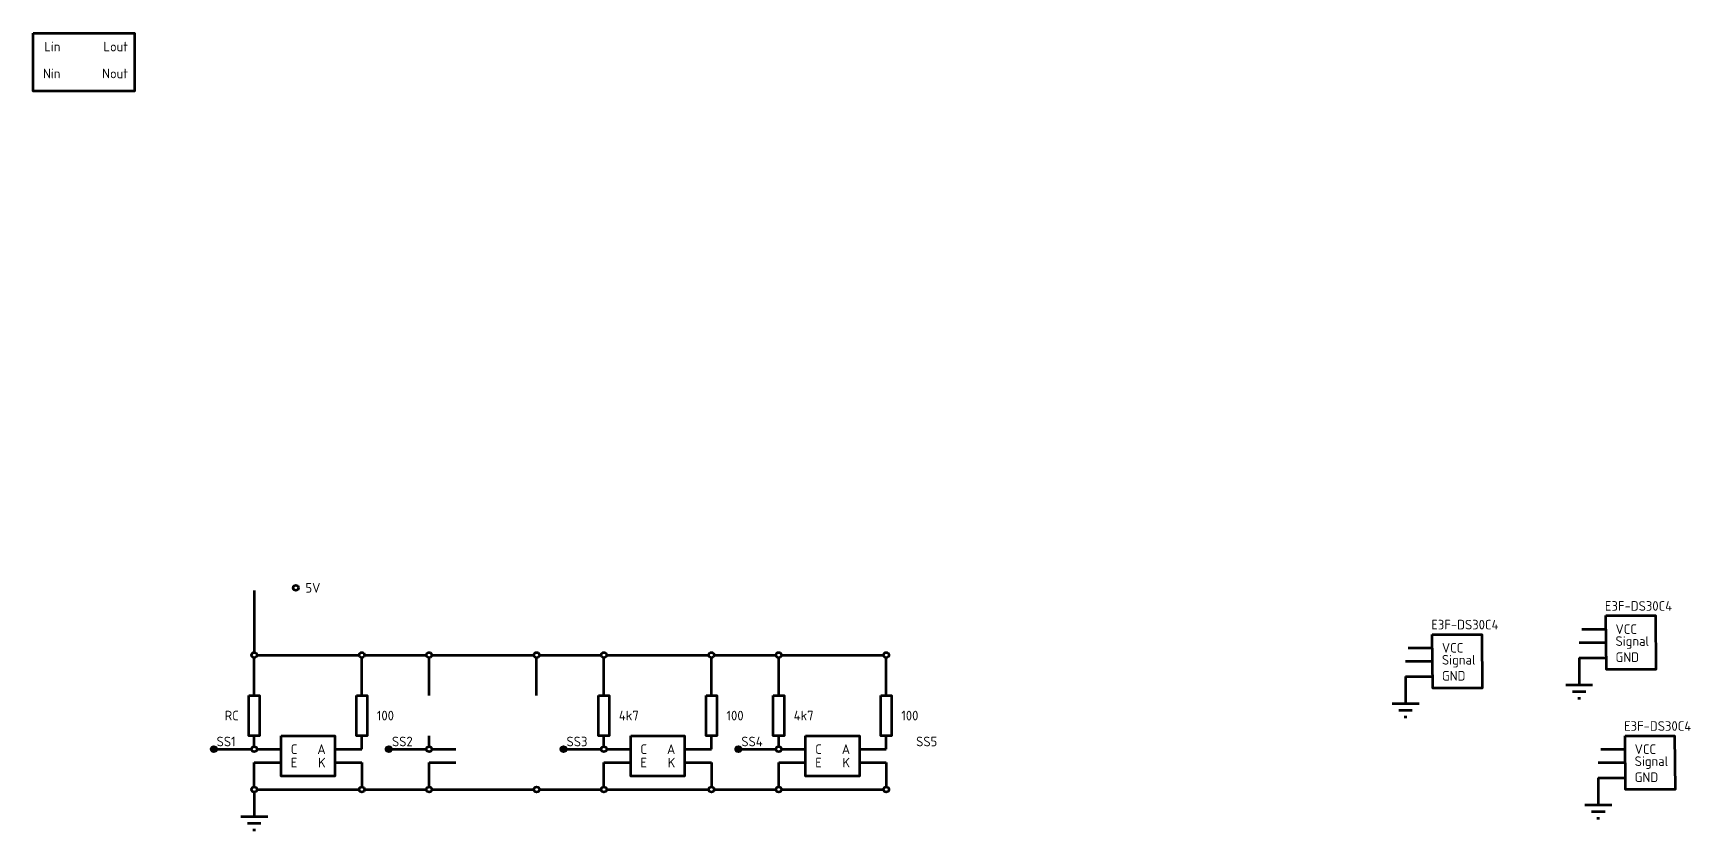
# Model space of a CAD drawing. Header units: millimetres. Extents: x -3609 to 4008, y -1340 to 6855.
# Drawn here: x 1229 to 2092, y 270 to 684 of the extents above; entities that cross this region are included whole.
import ezdxf

# ---------------------------------------------------------------- set-up
doc = ezdxf.new("R2010")
doc.units = ezdxf.units.MM
doc.header["$LTSCALE"] = 0.25
doc.layers.get('0').update_dxf_attribs({"lineweight": 70})
doc.layers.add('Text', color=2, linetype='Continuous', lineweight=35)
doc.styles.add('TCVN', font='')
doc.styles.get('TCVN').set_extended_font_data('TCVN 7284')

msp = doc.modelspace()

# ---------------------------------------------------------------- hatches: boundary and pattern name
h = msp.add_hatch(color=256)
h.dxf.hatch_style = 1
h.paths.add_polyline_path([(1324.72, 311.72, 1), (1321.92, 311.72, 1)])
h = msp.add_hatch(color=256)
h.dxf.hatch_style = 1
h.paths.add_polyline_path([(1415.72, 311.72, 1), (1412.92, 311.72, 1)])
h = msp.add_hatch(color=256)
h.dxf.hatch_style = 1
h.paths.add_polyline_path([(1506.72, 311.72, 1), (1503.92, 311.72, 1)])
h = msp.add_hatch(color=256)
h.dxf.hatch_style = 1
h.paths.add_polyline_path([(1597.72, 311.72, 1), (1594.92, 311.72, 1)])

# ---------------------------------------------------------------- linework, layer by layer
for p, q in [((1344.32, 394.32), (1344.32, 362.12)), ((2035.33, 374.23), (2047.93, 374.23)), ((1944.95, 364.5), (1957.55, 364.5)), ((2033.93, 367.23), (2047.93, 367.23)), ((1344.32, 339.72), (1344.32, 359.32)), ((1345.72, 360.72), (1398.92, 360.72)), ((1400.32, 339.72), (1400.32, 359.32)), ((1401.72, 360.72), (1433.92, 360.72)), ((1435.32, 339.72), (1435.32, 359.32)), ((1436.72, 360.72), (1489.92, 360.72)), ((1491.32, 339.72), (1491.32, 359.32)), ((1492.72, 360.72), (1524.92, 360.72)), ((1526.32, 339.72), (1526.32, 359.32)), ((1527.72, 360.72), (1580.92, 360.72)), ((1582.32, 339.72), (1582.32, 359.32)), ((1583.72, 360.72), (1615.92, 360.72)), ((1617.32, 339.72), (1617.32, 359.32)), ((1618.72, 360.72), (1671.92, 360.72)), ((1673.32, 339.72), (1673.32, 359.32)), ((1943.55, 357.5), (1957.55, 357.5)), ((2034.01, 359.29), (2048.01, 359.29)), ((2034.01, 359.29), (2034.01, 345.29)), ((1943.63, 349.57), (1957.63, 349.57)), ((1943.63, 349.57), (1943.63, 335.57)), ((2027.01, 345.29), (2041.01, 345.29)), ((2030.51, 341.79), (2037.51, 341.79)), ((2033.31, 338.29), (2034.71, 338.29)), ((1936.63, 335.57), (1950.63, 335.57)), ((1940.13, 332.07), (1947.13, 332.07)), ((1942.93, 328.57), (1944.33, 328.57)), ((1324.72, 311.72), (1342.92, 311.72)), ((1344.32, 313.12), (1344.32, 318.72)), ((1345.72, 311.72), (1358.32, 311.72)), ((1386.32, 311.72), (1400.32, 311.72)), ((1400.32, 311.72), (1400.32, 318.72)), ((1415.72, 311.72), (1433.92, 311.72)), ((1435.32, 313.12), (1435.32, 318.72)), ((1436.72, 311.72), (1449.32, 311.72)), ((1506.72, 311.72), (1524.92, 311.72)), ((1526.32, 313.12), (1526.32, 318.72)), ((1527.72, 311.72), (1540.32, 311.72)), ((1568.32, 311.72), (1582.32, 311.72)), ((1582.32, 311.72), (1582.32, 318.72)), ((1597.72, 311.72), (1615.92, 311.72)), ((1617.32, 313.12), (1617.32, 318.72)), ((1618.72, 311.72), (1631.32, 311.72)), ((1659.32, 311.72), (1673.32, 311.72)), ((1673.32, 311.72), (1673.32, 318.72)), ((2045.29, 311.72), (2057.89, 311.72)), ((1344.32, 292.12), (1344.32, 304.72)), ((1344.32, 304.72), (1358.32, 304.72)), ((1386.32, 304.72), (1400.32, 304.72)), ((1400.32, 304.72), (1400.32, 292.12)), ((1435.32, 292.12), (1435.32, 304.72)), ((1435.32, 304.72), (1449.32, 304.72)), ((1526.32, 292.12), (1526.32, 304.72)), ((1526.32, 304.72), (1540.32, 304.72)), ((1568.32, 304.72), (1582.32, 304.72)), ((1582.32, 304.72), (1582.32, 292.12)), ((1617.32, 292.12), (1617.32, 304.72)), ((1617.32, 304.72), (1631.32, 304.72)), ((1659.32, 304.72), (1673.32, 304.72)), ((1673.32, 304.72), (1673.32, 292.12)), ((2043.89, 304.72), (2057.89, 304.72)), ((2043.96, 296.79), (2057.96, 296.79)), ((2043.96, 296.79), (2043.96, 282.79)), ((1344.32, 289.32), (1344.32, 276.72)), ((1345.72, 290.72), (1398.92, 290.72)), ((1401.72, 290.72), (1433.92, 290.72)), ((1436.72, 290.72), (1489.92, 290.72)), ((1492.72, 290.72), (1524.92, 290.72)), ((1527.72, 290.72), (1580.92, 290.72)), ((1583.72, 290.72), (1615.92, 290.72)), ((1618.72, 290.72), (1671.92, 290.72)), ((1337.32, 276.72), (1351.32, 276.72)), ((2036.96, 282.79), (2050.96, 282.79)), ((2040.46, 279.29), (2047.46, 279.29)), ((1340.82, 273.22), (1347.82, 273.22)), ((1343.62, 269.72), (1345.02, 269.72)), ((2043.26, 275.79), (2044.66, 275.79))]:
    msp.add_line(p, q)
for points in [[(1229.22, 684.49), (1282.03, 684.49), (1282.03, 654.29), (1229.22, 654.29)], [(2047.93, 381.23), (2073.67, 381.23), (2073.94, 353.23), (2048.2, 353.23)], [(1957.55, 371.5), (1983.3, 371.5), (1983.56, 343.5), (1957.82, 343.5)], [(1341.52, 339.72), (1347.12, 339.72), (1347.12, 318.72), (1341.52, 318.72)], [(1397.52, 339.72), (1403.12, 339.72), (1403.12, 318.72), (1397.52, 318.72)], [(1523.52, 339.72), (1529.12, 339.72), (1529.12, 318.72), (1523.52, 318.72)], [(1579.52, 339.72), (1585.12, 339.72), (1585.12, 318.72), (1579.52, 318.72)], [(1614.52, 339.72), (1620.12, 339.72), (1620.12, 318.72), (1614.52, 318.72)], [(1670.52, 339.72), (1676.12, 339.72), (1676.12, 318.72), (1670.52, 318.72)], [(1358.32, 318.72), (1386.32, 318.72), (1386.32, 297.72), (1358.32, 297.72)], [(1540.32, 318.72), (1568.32, 318.72), (1568.32, 297.72), (1540.32, 297.72)], [(1631.32, 318.72), (1659.32, 318.72), (1659.32, 297.72), (1631.32, 297.72)], [(2057.89, 318.72), (2083.63, 318.72), (2083.9, 290.72), (2058.15, 290.72)]]:
    msp.add_lwpolyline(points, close=True)
for centre in [(1365.96, 395.72), (1344.32, 360.72), (1400.32, 360.72), (1435.32, 360.72), (1491.32, 360.72), (1526.32, 360.72), (1582.32, 360.72), (1617.32, 360.72), (1673.32, 360.72), (1323.32, 311.72), (1344.32, 311.72), (1414.32, 311.72), (1435.32, 311.72), (1505.32, 311.72), (1526.32, 311.72), (1596.32, 311.72), (1617.32, 311.72), (1344.32, 290.72), (1400.32, 290.72), (1435.32, 290.72), (1491.32, 290.72), (1526.32, 290.72), (1582.32, 290.72), (1617.32, 290.72), (1673.32, 290.72)]:
    msp.add_circle(centre, 1.4)

# ---------------------------------------------------------------- texts
at = {"layer": 'Text', "char_height": 5, "attachment_point": 4, "style": 'TCVN'}
for s, width, heights, insert in [('\\pxqr;Lin', 21.1023, [3.9], (1222.29, 677.49)), ('\\pxqr;Lout', 21.1023, [3.9], (1257.45, 677.49)), ('\\pxqr;Nin', 21.1023, [3.9], (1222.29, 663.49)), ('\\pxqr;Nout', 21.1023, [3.9], (1257.45, 663.49)), ('\\pxi1;5V', 15.0964, [1.45], (1365.96, 395.72)), ('\\pxi1;E3F-DS30C4', 17.875, [2.6], (2042.4, 386.28)), ('\\pxi1;E3F-DS30C4', 17.875, [2.6], (1952.02, 376.56)), ('\\pxi1;VCC', 14.25, [0], (2047.93, 374.23)), ('\\pxi1;VCC', 14.25, [0], (1957.55, 364.5)), ('\\pxi1;Signal', 14.25, [0], (2047.93, 367.23)), ('\\pxi1;Signal', 14.25, [0], (1957.55, 357.5)), ('\\pxi1;GND', 14.25, [0], (2047.93, 359.63)), ('\\pxi1;GND', 14.25, [0], (1957.55, 349.91)), ('\\pxi1;RC', 17.875, [2.6], (1323.89, 329.22)), ('\\pxi1;100', 17.875, [2.6], (1403.12, 329.22)), ('\\pxi1;4k7', 17.875, [2.6], (1529.12, 329.22)), ('\\pxi1;100', 17.875, [2.6], (1585.12, 329.22)), ('\\pxi1;4k7', 17.875, [2.6], (1620.12, 329.22)), ('\\pxi1;100', 17.875, [2.6], (1676.12, 329.22)), ('\\pxi1;E3F-DS30C4', 17.875, [2.6], (2052.36, 323.78)), ('SS1', 12.9097, [5], (1324.72, 315.72)), ('\\pxi1;C', 14.25, [0], (1358.32, 311.72)), ('\\pxi1,qr;A', 9.1458, [3.56], (1372.32, 311.72)), ('SS2', 12.9097, [5], (1416, 315.72)), ('SS3', 12.9097, [5], (1506.86, 315.72)), ('\\pxi1;C', 14.25, [0], (1540.32, 311.72)), ('\\pxi1,qr;A', 9.1458, [3.56], (1554.32, 311.72)), ('SS4', 12.9097, [5], (1597.86, 315.72)), ('\\pxi1;C', 14.25, [0], (1631.32, 311.72)), ('\\pxi1,qr;A', 9.1458, [3.56], (1645.32, 311.72)), ('SS5', 12.9097, [5], (1688.86, 315.72)), ('\\pxi1;VCC', 14.25, [0], (2057.89, 311.72)), ('\\pxi1;E', 14.25, [0], (1358.32, 304.72)), ('\\pxi1,qr;K', 9.1458, [3.56], (1372.32, 304.72)), ('\\pxi1;E', 14.25, [0], (1540.32, 304.72)), ('\\pxi1,qr;K', 9.1458, [3.56], (1554.32, 304.72)), ('\\pxi1;E', 14.25, [0], (1631.32, 304.72)), ('\\pxi1,qr;K', 9.1458, [3.56], (1645.32, 304.72)), ('\\pxi1;Signal', 14.25, [0], (2057.89, 304.72)), ('\\pxi1;GND', 14.25, [0], (2057.89, 297.13))]:
    msp.add_mtext_dynamic_manual_height_columns(s, width=width, gutter_width=25, heights=heights, dxfattribs=dict(at, insert=insert))

doc.saveas('drawing.dxf')
